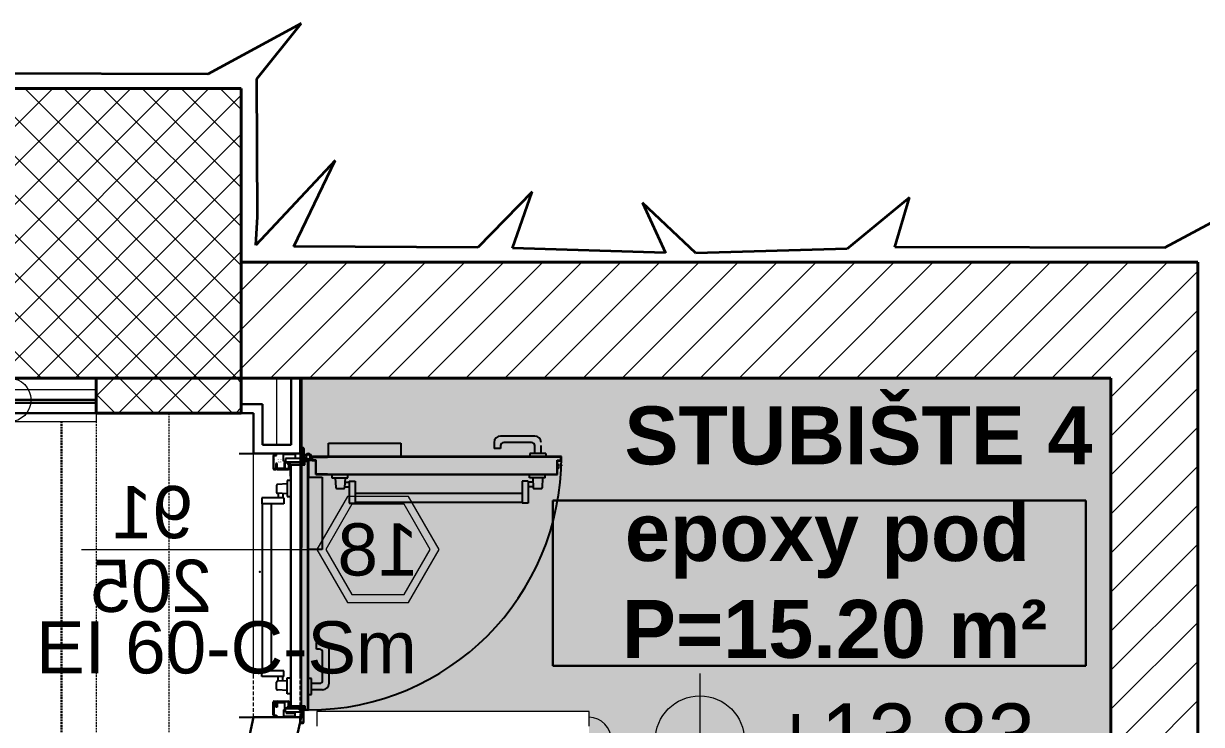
# Model space of a CAD drawing. Header units: millimetres. Extents: x 47631 to 558803, y 29659 to 315570.
# Drawn here: x 475856 to 479919, y 304305 to 306723 of the extents above; entities that cross this region are included whole.
import ezdxf
from ezdxf.enums import TextEntityAlignment as Align

# ---------------------------------------------------------------- set-up
doc = ezdxf.new("R2010")
doc.units = ezdxf.units.MM
for name, pattern in [('GP kota 13.83_20.63_22.63_PBS_arhitektura$0$CENTER', [50.8, 31.75, -6.35, 6.35, -6.35]), ('GP kota 13.83_20.63_22.63_PBS_arhitektura$0$HIDDEN', [9.525, 6.35, -3.175]), ('GP kota 13.83_20.63_22.63_PBS_arhitektura$0$HIDDENX2', [19.05, 12.7, -6.35])]:
    doc.linetypes.add(name, pattern=pattern)
doc.styles.add('GP kota 13.83_20.63_22.63_PBS_arhitektura$0$Arial', font='arial.ttf')
doc.styles.add('GP kota 13.83_20.63_22.63_PBS_arhitektura$0$DIM1', font='arial.ttf', dxfattribs={"height": 50})
doc.styles.add('GP kota 13.83_20.63_22.63_PBS_arhitektura$0$KOTE', font='arial.ttf')
doc.styles.add('MtXpl_Arial_Unicode_', font='')
doc.styles.get('MtXpl_Arial_Unicode_').set_extended_font_data('@Arial Unicode MS', bold=True)
doc.linetypes.add('GP kota 13.83_20.63_22.63_PBS_arhitektura$0$BATTING', pattern='A,0.00254,-2.54,[134,ltypeshp.shx,S=2.54,R=0,X=-2.54,Y=0],-5.08,[134,ltypeshp.shx,S=2.54,R=180,X=2.54,Y=0],-2.54', length=10.16254)

msp = doc.modelspace()

# ---------------------------------------------------------------- hatches: boundary and pattern name
at = {"linetype": 'Continuous', "lineweight": 5, "true_color": 0x666666, "transparency": 33554562}
h = msp.add_hatch(color=251, dxfattribs=at)
h.dxf.hatch_style = 1
h.paths.add_polyline_path([(476809.6, 305499.5), (476806.7, 304349.6), (477806.8, 304349.8), (477806.8, 303514.3), (478606.8, 303514.3), (478606.8, 302399.5), (488606.8, 302399.5), (488606.8, 301699.5), (489756.8, 301699.5), (489756.8, 303449.7), (488356.8, 303449.7), (488106.8, 303199.7), (479606.8, 303199.7), (479606.8, 305499.5)])
at = {"linetype": 'Continuous', "lineweight": 30, "transparency": 33554559}
h = msp.add_hatch(color=22, dxfattribs=at)
h.dxf.hatch_style = 1
h.paths.add_polyline_path([(477681.7, 304507.1), (479519.9, 304507.1), (479519.9, 305077.2), (477681.7, 305077.2)])
at = {"linetype": 'Continuous', "lineweight": 20}
h = msp.add_hatch(color=2, dxfattribs=at)
h.paths.add_polyline_path([(478034.7, 304249.5), (478188.7, 304249.5), (478188.7, 304403.5, 0.414214)])
h.paths.add_polyline_path([(478188.7, 304095.6, 0.414214), (478342.6, 304249.5), (478188.7, 304249.5)])

# ---------------------------------------------------------------- linework, layer by layer
at = {"color": 253, "linetype": 'Continuous', "lineweight": 35}
for p, q in [((476813.8, 306723.3), (476491.6, 306549.1)), ((476660.2, 306532.9), (476813.8, 306723.3)), ((476491.6, 306549.1), (475561, 306552)), ((476662.6, 306056), (476660.2, 306532.9)), ((476931.3, 306251.3), (476657.7, 305959)), ((476788.5, 305954), (476931.3, 306251.3)), ((477610.6, 306142.2), (477423.1, 305951)), ((477542.7, 305947.9), (477610.6, 306142.2)), ((478174.7, 305930.5), (477991.1, 306104.9)), ((477991.1, 306104.9), (478070.5, 305932.3)), ((478911.7, 306123.4), (478696.9, 305945.8)), ((478861, 305952), (478911.7, 306123.4)), ((480113.8, 306123.3), (479791.6, 305949.1)), ((476657.7, 305959), (476662.6, 306056)), ((477423.1, 305951), (476788.5, 305954)), ((478070.5, 305932.3), (477542.7, 305947.9)), ((478696.9, 305945.8), (478174.7, 305930.5)), ((479791.6, 305949.1), (478861, 305952))]:
    msp.add_line(p, q, dxfattribs=at)
at = {"color": 3, "linetype": 'Continuous', "lineweight": 40}
for p, q in [((476606.8, 306499.5), (473042, 306499.5)), ((476606.8, 305899.5), (476606.8, 306499.5)), ((476606.8, 305379.5), (476606.8, 306499.5)), ((479906.8, 305899.5), (476606.8, 305899.5)), ((479906.8, 303499.5), (479906.8, 305899.5)), ((476606.8, 305499.5), (473042, 305499.5)), ((476106.8, 305499.5), (476106.8, 305379.5)), ((476606.8, 305499.5), (476506.8, 305499.5)), ((479606.8, 305499.5), (476606.8, 305499.5)), ((479606.8, 303199.5), (479606.8, 305499.5)), ((476106.8, 305379.5), (476356.8, 305379.5)), ((476106.8, 305379.5), (476606.8, 305379.5))]:
    msp.add_line(p, q, dxfattribs=at)
at = {"color": 8, "linetype": 'Continuous', "lineweight": 5}
for p, q in [((474917.6, 306499.5), (475917.6, 305499.5)), ((475956.8, 306499.5), (474956.8, 305499.5)), ((475052.3, 306499.5), (476052.3, 305499.5)), ((476091.5, 306499.5), (475091.5, 305499.5)), ((475187, 306499.5), (476187, 305499.5)), ((476226.2, 306499.5), (475226.2, 305499.5)), ((475321.8, 306499.5), (476321.8, 305499.5)), ((476360.9, 306499.5), (475360.9, 305499.5)), ((475456.5, 306499.5), (476456.5, 305499.5)), ((476495.6, 306499.5), (475495.6, 305499.5)), ((475591.2, 306499.5), (476591.2, 305499.5)), ((475725.9, 306499.5), (476606.8, 305618.6)), ((475860.6, 306499.5), (476606.8, 305753.3)), ((475995.3, 306499.5), (476606.8, 305888)), ((476130, 306499.5), (476606.8, 306022.8)), ((476264.7, 306499.5), (476606.8, 306157.5)), ((476399.4, 306499.5), (476606.8, 306292.2)), ((476534.1, 306499.5), (476606.8, 306426.9)), ((476606.8, 306476), (475630.3, 305499.5)), ((476606.8, 306341.3), (475765, 305499.5)), ((476606.8, 306206.6), (475899.7, 305499.5)), ((476606.8, 306071.9), (476034.4, 305499.5)), ((476606.8, 305937.2), (476169.1, 305499.5)), ((476606.8, 305899.5), (476606.8, 305499.5)), ((476606.8, 305802.3), (476704, 305899.5)), ((476606.8, 305667.6), (476838.7, 305899.5)), ((476606.8, 305532.9), (476973.4, 305899.5)), ((476708.1, 305499.5), (477108.1, 305899.5)), ((476842.8, 305499.5), (477242.8, 305899.5)), ((476977.5, 305499.5), (477377.5, 305899.5)), ((477112.2, 305499.5), (477512.2, 305899.5)), ((477246.9, 305499.5), (477646.9, 305899.5)), ((477381.6, 305499.5), (477781.6, 305899.5)), ((477516.4, 305499.5), (477916.4, 305899.5)), ((477651.1, 305499.5), (478051.1, 305899.5)), ((477785.8, 305499.5), (478185.8, 305899.5)), ((477920.5, 305499.5), (478320.5, 305899.5)), ((478055.2, 305499.5), (478455.2, 305899.5)), ((478189.9, 305499.5), (478589.9, 305899.5)), ((478324.6, 305499.5), (478724.6, 305899.5)), ((478459.3, 305499.5), (478859.3, 305899.5)), ((478594, 305499.5), (478994, 305899.5)), ((478728.7, 305499.5), (479128.7, 305899.5)), ((478863.4, 305499.5), (479263.4, 305899.5)), ((478998.1, 305499.5), (479398.1, 305899.5)), ((479132.8, 305499.5), (479532.8, 305899.5)), ((479267.5, 305499.5), (479667.5, 305899.5)), ((479402.2, 305499.5), (479802.2, 305899.5)), ((479536.9, 305499.5), (479906.8, 305869.4)), ((476606.8, 305802.5), (476303.8, 305499.5)), ((479606.8, 305434.7), (479906.8, 305734.7)), ((476606.8, 305667.8), (476438.5, 305499.5)), ((479606.8, 305300), (479906.8, 305600)), ((476606.8, 305533.1), (476573.2, 305499.5)), ((476169.1, 305499.5), (476106.8, 305437.2)), ((476303.8, 305499.5), (476183.8, 305379.5)), ((476187, 305499.5), (476307, 305379.5)), ((476438.5, 305499.5), (476318.5, 305379.5)), ((476321.8, 305499.5), (476441.8, 305379.5)), ((476573.2, 305499.5), (476453.2, 305379.5)), ((476456.5, 305499.5), (476576.5, 305379.5)), ((476591.2, 305499.5), (476606.8, 305483.9)), ((476106.8, 305445.1), (476172.3, 305379.5)), ((479606.8, 305165.3), (479906.8, 305465.3)), ((476606.8, 305398.4), (476587.9, 305379.5)), ((479606.8, 305030.6), (479906.8, 305330.6)), ((479606.8, 304895.9), (479906.8, 305195.9)), ((479606.8, 304761.2), (479906.8, 305061.2)), ((479606.8, 304626.5), (479906.8, 304926.5)), ((479606.8, 304491.8), (479906.8, 304791.8)), ((479606.8, 304357.1), (479906.8, 304657.1)), ((479606.8, 304222.4), (479906.8, 304522.4)), ((479606.8, 304087.7), (479906.8, 304387.7))]:
    msp.add_line(p, q, dxfattribs=at)
at = {"color": 30, "linetype": 'Continuous', "lineweight": 30}
for p, q in [((476809.6, 305499.5), (476606.8, 305499.5)), ((476606.8, 305499.5), (476606.8, 305379.5)), ((476779.6, 305499.5), (476606.8, 305499.5)), ((476606.8, 305499.5), (476606.8, 305409.5)), ((476779.6, 305269.9), (476779.6, 305499.5)), ((476809.6, 305239.9), (476809.6, 305499.5)), ((476106.8, 305424.5), (473042, 305424.5)), ((476106.8, 305414.5), (473042, 305414.5)), ((476606.8, 305409.5), (476679.6, 305409.5)), ((476679.6, 305409.5), (476679.6, 305269.9)), ((476106.8, 305379.5), (473042, 305379.5)), ((476606.8, 305379.5), (476649.6, 305379.5)), ((476649.6, 305379.5), (476649.6, 305239.9)), ((476649.6, 305239.9), (476809.6, 305239.9)), ((476679.6, 305269.9), (476779.6, 305269.9)), ((476649.6, 304329.9), (476070.1, 301709.3)), ((476649.5, 304329.6), (476070.1, 301709.3)), ((476231.8, 301699.5), (476809.6, 304312.4)), ((476809.6, 304329.9), (476649.6, 304329.9)), ((476649.6, 304329.9), (476809.6, 304329.9)), ((476809.6, 304312.4), (476809.6, 304329.9)), ((476809.6, 304312.4), (476809.6, 304329.9))]:
    msp.add_line(p, q, dxfattribs=at)
at = {"color": 8, "linetype": 'GP kota 13.83_20.63_22.63_PBS_arhitektura$0$BATTING', "lineweight": 5, "ltscale": 0.2}
msp.add_line((476729.6, 305269.9), (476729.6, 305499.5), dxfattribs=at)
at = {"color": 1, "linetype": 'Continuous', "lineweight": -3}
for p, q in [((476814.8, 305499.5), (476813.4, 304329.3)), ((479606.8, 305499.5), (476814.8, 305499.5)), ((479606.8, 303199.7), (479606.8, 305499.5)), ((476813.4, 304329.3), (476231.8, 301699.3))]:
    msp.add_line(p, q, dxfattribs=at)
at = {"color": 8, "linetype": 'GP kota 13.83_20.63_22.63_PBS_arhitektura$0$BATTING', "lineweight": 5, "ltscale": 0.15}
msp.add_line((476106.8, 305459.5), (473042, 305459.5), dxfattribs=at)
at = {"color": 2, "linetype": 'GP kota 13.83_20.63_22.63_PBS_arhitektura$0$CENTER', "lineweight": 18}
msp.add_line((476066.8, 305424.5), (475606.8, 305424.5), dxfattribs=at)
at = {"color": 1, "linetype": 'GP kota 13.83_20.63_22.63_PBS_arhitektura$0$HIDDEN', "lineweight": 20}
for p, q in [((476106.8, 305379.5), (476106.8, 301699.5)), ((476356.8, 305379.5), (476356.8, 301699.5))]:
    msp.add_line(p, q, dxfattribs=at)
at = {"color": 4, "linetype": 'Continuous', "lineweight": 20}
for p, q in [((476106.8, 305379.4), (476106.8, 305349.5)), ((476106.8, 305349.5), (473042, 305349.5))]:
    msp.add_line(p, q, dxfattribs=at)
at = {"color": 30, "linetype": 'GP kota 13.83_20.63_22.63_PBS_arhitektura$0$HIDDENX2', "lineweight": 5}
for p, q in [((476649.6, 304469.6), (476649.6, 305379.5)), ((476649.6, 304329.9), (476649.6, 305379.5)), ((476809.6, 304469.6), (476809.6, 305379.5)), ((476809.6, 304329.9), (476809.6, 305379.5))]:
    msp.add_line(p, q, dxfattribs=at)
at = {"color": 30, "linetype": 'GP kota 13.83_20.63_22.63_PBS_arhitektura$0$HIDDEN', "lineweight": 30}
msp.add_line((475986.8, 301744.3), (475986.8, 305349.5), dxfattribs=at)
at = {"color": 22, "linetype": 'Continuous', "lineweight": -3}
for p, q in [((476907.8, 305229), (476907.8, 305276)), ((476907.8, 305229), (476907.8, 305276)), ((476907.8, 305276), (477157.8, 305276)), ((477157.8, 305276), (477157.8, 305229)), ((477479.2, 305278), (477479.2, 305267)), ((477619.2, 305300), (477501.2, 305300)), ((477608.2, 305278), (477512.2, 305278)), ((476599.6, 305239.9), (476809.6, 305239.9)), ((476752.5, 305213.9), (476752.5, 305235.9)), ((476755.9, 305238), (476755.9, 305233.8)), ((476758.2, 305238), (476758.2, 305233.8)), ((476760.5, 305238), (476760.5, 305233.8)), ((476762.7, 305238), (476762.7, 305233.8)), ((476765, 305238), (476765, 305233.8)), ((476767.2, 305238), (476767.2, 305233.8)), ((476769.5, 305238), (476769.5, 305233.8)), ((476771.7, 305238), (476771.7, 305233.8)), ((476774, 305238), (476774, 305233.8)), ((476776.2, 305238), (476776.2, 305233.8)), ((476778.5, 305238), (476778.5, 305233.8)), ((476780.7, 305238), (476780.7, 305233.8)), ((476783, 305238), (476783, 305233.8)), ((476785.3, 305238), (476785.3, 305233.8)), ((476787.5, 305238), (476787.5, 305233.8)), ((476789.8, 305238), (476789.8, 305233.8)), ((476792.7, 305235.9), (476792.7, 305222.9)), ((476810.6, 305259.9), (476819.6, 305259.9)), ((476810.6, 305257.9), (476810.6, 305259.9)), ((476810.6, 305259.9), (476819.6, 305259.9)), ((476810.6, 305257.9), (476810.6, 305259.9)), ((476819.6, 305257.9), (476810.6, 305257.9)), ((476819.6, 305257.9), (476810.6, 305257.9)), ((476820.6, 305209.1), (476820.6, 305256.9)), ((476820.6, 305209.1), (476820.6, 305256.9)), ((476822.6, 305256.9), (476822.6, 305209.1)), ((476822.6, 305256.9), (476822.6, 305209.1)), ((477479.2, 305267), (477479.2, 305257)), ((477501.2, 305257), (477479.2, 305257)), ((477501.2, 305267), (477501.2, 305257)), ((477657.7, 305240), (477602.7, 305240)), ((477602.7, 305240), (477602.7, 305230)), ((477619.2, 305240), (477619.2, 305267)), ((477641.2, 305240.1), (477641.2, 305267.1)), ((477657.7, 305240.1), (477657.7, 305230.1)), ((476717, 305231.9), (476717, 305187.9)), ((476719, 305187.9), (476719, 305231.9)), ((476729, 305234.9), (476720, 305234.9)), ((476720, 305232.9), (476729, 305232.9)), ((476728.6, 305204.9), (476726.6, 305204.9)), ((476726.6, 305204.9), (476726.6, 305187.9)), ((476730.6, 305204.9), (476728.6, 305204.9)), ((476728.6, 305204.9), (476728.6, 305187.9)), ((476730.6, 305204.9), (476728.6, 305204.9)), ((476728.6, 305204.9), (476728.6, 305187.9)), ((476728.6, 305187.9), (476728.6, 305204.9)), ((476729, 305232.9), (476729, 305234.9)), ((476730.6, 305187.9), (476730.6, 305204.9)), ((476730.6, 305187.9), (476730.6, 305204.9)), ((476752.5, 305213.9), (476759.1, 305213.9)), ((476755.6, 305189.9), (476755.6, 305207.4)), ((476755.6, 305189.9), (476755.6, 305207.4)), ((476757.6, 305207.4), (476757.6, 305189.9)), ((476757.6, 305207.4), (476757.6, 305189.9)), ((476758.6, 305210.4), (476812.4, 305210.4)), ((476758.6, 305210.4), (476812.4, 305210.4)), ((476812.4, 305208.4), (476758.6, 305208.4)), ((476812.4, 305208.4), (476758.6, 305208.4)), ((476812.4, 305222.9), (476759.1, 305222.9)), ((476759.1, 305222.9), (476759.1, 305210.4)), ((476812.4, 305210.4), (476759.1, 305210.4)), ((476762.7, 305220.8), (476762.7, 305224.9)), ((476765, 305220.8), (476765, 305224.9)), ((476765.6, 305206.7), (476765.6, 305205.9)), ((476765.6, 305206.7), (476765.6, 305205.9)), ((476765.8, 305205.4), (476766.2, 305204.8)), ((476765.8, 305205.4), (476766.2, 305204.8)), ((476766.6, 305208.2), (476765.9, 305207.3)), ((476766.6, 305208.2), (476765.9, 305207.3)), ((476768.4, 305208.4), (476767, 305208.4)), ((476768.4, 305208.4), (476767, 305208.4)), ((476767, 305204.4), (476771.6, 305204.4)), ((476767, 305204.4), (476771.6, 305204.4)), ((476767.2, 305220.8), (476767.2, 305224.9)), ((476767.8, 305207.3), (476768.4, 305208.4)), ((476767.8, 305207.3), (476768.4, 305208.4)), ((476768.5, 305206.9), (476768.1, 305206.9)), ((476768.5, 305206.9), (476768.1, 305206.9)), ((476770.1, 305208.4), (476768.9, 305207)), ((476770.1, 305208.4), (476768.9, 305207)), ((476769.5, 305220.8), (476769.5, 305224.9)), ((476771.6, 305204.4), (476769.6, 305204.4)), ((476769.6, 305204.4), (476769.6, 305187.9)), ((476771.6, 305204.4), (476769.6, 305204.4)), ((476769.6, 305204.4), (476769.6, 305187.9)), ((476771.9, 305208.4), (476770.1, 305208.4)), ((476771.9, 305208.4), (476770.1, 305208.4)), ((476771, 305207.4), (476771.9, 305208.4)), ((476771, 305207.4), (476771.9, 305208.4)), ((476771.6, 305206.9), (476771.3, 305206.9)), ((476771.6, 305206.9), (476771.3, 305206.9)), ((476777.8, 305208.4), (476771.6, 305206.9)), ((476777.8, 305208.4), (476771.6, 305206.9)), ((476771.6, 305204.4), (476771.6, 305197.6)), ((476771.6, 305187.9), (476771.6, 305204.4)), ((476771.6, 305204.4), (476771.6, 305197.6)), ((476771.6, 305187.9), (476771.6, 305204.4)), ((476771.7, 305220.8), (476771.7, 305224.9)), ((476773.8, 305206), (476777.5, 305207.7)), ((476773.8, 305206), (476777.5, 305207.7)), ((476773.8, 305197.8), (476773.8, 305206)), ((476773.8, 305197.8), (476773.8, 305206)), ((476773.8, 305195.4), (476774.6, 305195.4)), ((476773.8, 305195.4), (476774.6, 305195.4)), ((476774, 305220.8), (476774, 305224.9)), ((476776.6, 305204.4), (476775.8, 305203.6)), ((476776.6, 305204.4), (476775.8, 305203.6)), ((476775.8, 305203.6), (476775.8, 305198.8)), ((476775.8, 305203.6), (476775.8, 305198.8)), ((476776.2, 305220.8), (476776.2, 305224.9)), ((476776.8, 305204.4), (476776.6, 305204.4)), ((476776.8, 305204.4), (476776.6, 305204.4)), ((476776.6, 305161.9), (476776.6, 305201.9)), ((476776.6, 305201.9), (476824.6, 305201.9)), ((476776.6, 305161.9), (476776.6, 305201.9)), ((476776.6, 305201.9), (476824.6, 305201.9)), ((476776.6, 305201.9), (476776.6, 304367.9)), ((476776.8, 305197.6), (476776.8, 305204.4)), ((476776.8, 305197.6), (476776.8, 305204.4)), ((476777.1, 305161.9), (476777.1, 305201.4)), ((476777.1, 305201.4), (476825.1, 305201.4)), ((476777.1, 305161.9), (476777.1, 305201.4)), ((476777.1, 305201.4), (476825.1, 305201.4)), ((476777.1, 305201.4), (476777.1, 304368.4)), ((476777.6, 305161.9), (476777.6, 305200.9)), ((476777.6, 305200.9), (476825.6, 305200.9)), ((476777.6, 305161.9), (476777.6, 305200.9)), ((476777.6, 305200.9), (476825.6, 305200.9)), ((476777.6, 305200.9), (476777.6, 304368.9)), ((476777.8, 305208.2), (476777.8, 305208.4)), ((476777.8, 305208.2), (476777.8, 305208.4)), ((476778.1, 305161.9), (476778.1, 305200.4)), ((476778.1, 305200.4), (476826.1, 305200.4)), ((476778.1, 305161.9), (476778.1, 305200.4)), ((476778.1, 305200.4), (476826.1, 305200.4)), ((476778.1, 305200.4), (476778.1, 304369.4)), ((476778.5, 305220.8), (476778.5, 305224.9)), ((476780.7, 305220.8), (476780.7, 305224.9)), ((476783, 305220.8), (476783, 305224.9)), ((476785.3, 305220.8), (476785.3, 305224.9)), ((476787.5, 305220.8), (476787.5, 305224.9)), ((476789.8, 305220.8), (476789.8, 305224.9)), ((476812.4, 305222.9), (476812.4, 305210.4)), ((476818.6, 305206.3), (476812.8, 305208.3)), ((476818.6, 305206.3), (476812.8, 305208.3)), ((476813.4, 305210.2), (476819.3, 305208.2)), ((476813.4, 305210.2), (476819.3, 305208.2)), ((476824.6, 305201.9), (476824.6, 305215)), ((476824.6, 305215), (476838.6, 305215)), ((476824.6, 305201.9), (476824.6, 305215)), ((476824.6, 305215), (476838.6, 305215)), ((476825.1, 305201.4), (476825.1, 305214.5)), ((476825.1, 305214.5), (476838.1, 305214.5)), ((476825.1, 305201.4), (476825.1, 305214.5)), ((476825.1, 305214.5), (476838.1, 305214.5)), ((476825.6, 305200.9), (476825.6, 305214)), ((476825.6, 305214), (476837.6, 305214)), ((476825.6, 305200.9), (476825.6, 305214)), ((476825.6, 305214), (476837.6, 305214)), ((476826.1, 305200.4), (476826.1, 305213.5)), ((476826.1, 305213.5), (476837.1, 305213.5)), ((476826.1, 305200.4), (476826.1, 305213.5)), ((476826.1, 305213.5), (476837.1, 305213.5)), ((476837.1, 305213.5), (476837.1, 305161.9)), ((476837.1, 305213.5), (476837.1, 305161.9)), ((476837.1, 304356.3), (476837.1, 305213.5)), ((476837.5, 304355.8), (476837.6, 305214)), ((476837.6, 305214), (476837.6, 305161.9)), ((476837.6, 305214), (476837.6, 305161.9)), ((476837.8, 305221), (476850.9, 305221)), ((476837.8, 305217), (476850.9, 305217)), ((476838.1, 305214.5), (476838.1, 305161.9)), ((476838.1, 305214.5), (476838.1, 305161.9)), ((476838.1, 304355.3), (476838.1, 305214.5)), ((476838.6, 305215), (476838.6, 305161.9)), ((476838.6, 305215), (476838.6, 305161.9)), ((476838.6, 304354.8), (476838.6, 305215)), ((476844.9, 305228.2), (476844.9, 305221.1)), ((476844.9, 305213), (476844.9, 305217)), ((476848.9, 305228.2), (476848.9, 305221.1)), ((476848.9, 305217), (476848.9, 305213)), ((476850.9, 305215), (476850.9, 305229)), ((476850.9, 305229), (476904.1, 305229)), ((476850.9, 305215), (476850.9, 305229)), ((476850.9, 305229), (476904.1, 305229)), ((476850.9, 305215), (476850.9, 305229)), ((476850.9, 305229), (476904.1, 305229)), ((476850.9, 305215), (476850.9, 305229)), ((476850.9, 305229), (476904.1, 305229)), ((477711.2, 305229), (476850.9, 305229)), ((476864.1, 305215), (476850.9, 305215)), ((476864.1, 305215), (476850.9, 305215)), ((476864.1, 305215), (476850.9, 305215)), ((476864.1, 305215), (476850.9, 305215)), ((476851.4, 305215.5), (476851.4, 305228.5)), ((476851.4, 305228.5), (476904.1, 305228.5)), ((476851.4, 305215.5), (476851.4, 305228.5)), ((476851.4, 305228.5), (476904.1, 305228.5)), ((476851.4, 305215.5), (476851.4, 305228.5)), ((476851.4, 305228.5), (476904.1, 305228.5)), ((476851.4, 305215.5), (476851.4, 305228.5)), ((476851.4, 305228.5), (476904.1, 305228.5)), ((477710.7, 305228.5), (476851.4, 305228.5)), ((476864.6, 305215.5), (476851.4, 305215.5)), ((476864.6, 305215.5), (476851.4, 305215.5)), ((476864.6, 305215.5), (476851.4, 305215.5)), ((476864.6, 305215.5), (476851.4, 305215.5)), ((476851.9, 305216), (476851.9, 305228)), ((476851.9, 305228), (476904.1, 305228)), ((476851.9, 305216), (476851.9, 305228)), ((476851.9, 305228), (476904.1, 305228)), ((476851.9, 305216), (476851.9, 305228)), ((476851.9, 305228), (476904.1, 305228)), ((476851.9, 305216), (476851.9, 305228)), ((476851.9, 305228), (476904.1, 305228)), ((477710.2, 305227.9), (476851.9, 305228)), ((476865.1, 305216), (476851.9, 305216)), ((476865.1, 305216), (476851.9, 305216)), ((476865.1, 305216), (476851.9, 305216)), ((476865.1, 305216), (476851.9, 305216)), ((476852.4, 305216.5), (476852.4, 305227.5)), ((476852.4, 305227.5), (476904.1, 305227.5)), ((476852.4, 305216.5), (476852.4, 305227.5)), ((476852.4, 305227.5), (476904.1, 305227.5)), ((476852.4, 305216.5), (476852.4, 305227.5)), ((476852.4, 305227.5), (476904.1, 305227.5)), ((476852.4, 305216.5), (476852.4, 305227.5)), ((476852.4, 305227.5), (476904.1, 305227.5)), ((477709.7, 305227.5), (476852.4, 305227.5)), ((476865.6, 305216.5), (476852.4, 305216.5)), ((476865.6, 305216.5), (476852.4, 305216.5)), ((476865.6, 305216.5), (476852.4, 305216.5)), ((476865.6, 305216.5), (476852.4, 305216.5)), ((476864.1, 305167), (476864.1, 305215)), ((476864.1, 305167), (476864.1, 305215)), ((476864.1, 305167), (476864.1, 305215)), ((476864.1, 305167), (476864.1, 305215)), ((476864.6, 305167.5), (476864.6, 305215.5)), ((476864.6, 305167.5), (476864.6, 305215.5)), ((476864.6, 305167.5), (476864.6, 305215.5)), ((476864.6, 305167.5), (476864.6, 305215.5)), ((476865.1, 305168), (476865.1, 305216)), ((476865.1, 305168), (476865.1, 305216)), ((476865.1, 305168), (476865.1, 305216)), ((476865.1, 305168), (476865.1, 305216)), ((476865.6, 305168.5), (476865.6, 305216.5)), ((476865.6, 305168.5), (476865.6, 305216.5)), ((476865.6, 305168.5), (476865.6, 305216.5)), ((476865.6, 305168.5), (476865.6, 305216.5)), ((477696.6, 305168.5), (477696.6, 305216.5)), ((477696.6, 305216.5), (477709.7, 305216.5)), ((477697.1, 305168), (477697.1, 305216)), ((477697.1, 305216), (477710.2, 305216)), ((477697.6, 305167.5), (477697.6, 305215.5)), ((477697.6, 305215.5), (477710.7, 305215.5)), ((477698.1, 305167), (477698.1, 305215)), ((477698.1, 305215), (477711.2, 305215)), ((477704.6, 305200.8), (477698.1, 305200.8)), ((477704.6, 305197.8), (477698.1, 305197.8)), ((477711.1, 305200.8), (477706.6, 305200.8)), ((477711.1, 305197.8), (477706.6, 305197.8)), ((477706.6, 305193.9), (477711.1, 305197.8)), ((477709.7, 305216.5), (477709.7, 305227.5)), ((477710.2, 305216), (477710.2, 305227.9)), ((477710.7, 305215.5), (477710.7, 305228.5)), ((477711.1, 305200.8), (477711.1, 305197.8)), ((477711.2, 305215), (477711.2, 305229)), ((476725.6, 305186.9), (476720, 305186.9)), ((476720, 305184.9), (476725.6, 305184.9)), ((476733.6, 305186.9), (476731.6, 305186.9)), ((476733.6, 305186.9), (476731.6, 305186.9)), ((476731.6, 305184.9), (476768.6, 305184.9)), ((476731.6, 305184.9), (476768.6, 305184.9)), ((476733.6, 305186.9), (476733.6, 305188.9)), ((476733.6, 305188.9), (476754.6, 305188.9)), ((476733.6, 305186.9), (476733.6, 305188.9)), ((476733.6, 305188.9), (476754.6, 305188.9)), ((476754.6, 305186.9), (476733.6, 305186.9)), ((476754.6, 305186.9), (476733.6, 305186.9)), ((476754.6, 305186.9), (476733.6, 305186.9)), ((476754.6, 305186.9), (476733.6, 305186.9)), ((476768.6, 305186.9), (476754.6, 305186.9)), ((476768.6, 305186.9), (476754.6, 305186.9)), ((476838.6, 305158.2), (476885.6, 305158.2)), ((476904.1, 305167), (476864.1, 305167)), ((476904.1, 305167), (476864.1, 305167)), ((476904.1, 305167), (476864.1, 305167)), ((476904.1, 305167), (476864.1, 305167)), ((476864.1, 305167), (477698.1, 305167)), ((476904.1, 305167.5), (476864.6, 305167.5)), ((476904.1, 305167.5), (476864.6, 305167.5)), ((476904.1, 305167.5), (476864.6, 305167.5)), ((476904.1, 305167.5), (476864.6, 305167.5)), ((476864.6, 305167.5), (477697.6, 305167.5)), ((476904.1, 305168), (476865.1, 305168)), ((476904.1, 305168), (476865.1, 305168)), ((476904.1, 305168), (476865.1, 305168)), ((476904.1, 305168), (476865.1, 305168)), ((476865.1, 305168), (477697.1, 305168)), ((476904.1, 305168.5), (476865.6, 305168.5)), ((476904.1, 305168.5), (476865.6, 305168.5)), ((476904.1, 305168.5), (476865.6, 305168.5)), ((476904.1, 305168.5), (476865.6, 305168.5)), ((476865.6, 305168.5), (477696.6, 305168.5)), ((476885.6, 305158.2), (476885.6, 304908.2)), ((476919.8, 305166.2), (476919.8, 305156.1)), ((476919.8, 305156.1), (476974.8, 305156.2)), ((476931.3, 305156.1), (476933.2, 305122)), ((476965.3, 305156.1), (476963.5, 305122)), ((476974.8, 305156.2), (476974.8, 305166.2)), ((477600.6, 305156.2), (477600.6, 305166.2)), ((477655.6, 305156.1), (477600.6, 305156.2)), ((477612.1, 305155.5), (477614, 305121.4)), ((477646.1, 305155.5), (477644.3, 305121.4)), ((477655.6, 305156.1), (477655.6, 305167)), ((477700.1, 305188.3), (477698.1, 305188.3)), ((477700.1, 305188.3), (477704.6, 305192.2)), ((476728.7, 305129.8), (476728.7, 305105.5)), ((476765.7, 305134.7), (476731.6, 305132.8)), ((476765.7, 305146.2), (476765.7, 305091.2)), ((476775.7, 305146.2), (476765.7, 305146.2)), ((476936.2, 305119.1), (476960.5, 305119.1)), ((476963.6, 305125.1), (476979.3, 305125.1)), ((476964.5, 305141.1), (476979.3, 305141.1)), ((476979.3, 305144.1), (476979.3, 305068.1)), ((476979.3, 305144.1), (476999.3, 305144.1)), ((476999.3, 305144.1), (476999.3, 305068.1)), ((477576, 305144.1), (477576, 305068.1)), ((477596, 305144.1), (477576, 305144.1)), ((477596, 305144.1), (477596, 305068.1)), ((477610.9, 305141.1), (477596, 305141.1)), ((477611.7, 305125.1), (477596, 305125.1)), ((477617, 305118.5), (477641.3, 305118.5)), ((476753.7, 305086.7), (476677.7, 305086.7)), ((476677.7, 305086.7), (476677.7, 305066.7)), ((476765.7, 305100.7), (476731.6, 305102.5)), ((476734.7, 305102.3), (476734.7, 305086.7)), ((476750.7, 305101.5), (476750.7, 305086.7)), ((476753.7, 305086.7), (476753.7, 305066.7)), ((476765.7, 305091.2), (476775.7, 305091.2)), ((477576, 305102.1), (476999.3, 305102.1)), ((476753.7, 305066.7), (476677.7, 305066.7)), ((476680.7, 304489.9), (476680.7, 305066.7)), ((476711.7, 304489.9), (476711.7, 305066.7)), ((476979.3, 305068.1), (476999.3, 305068.1)), ((477576, 305071.1), (476999.3, 305071.1)), ((477596, 305068.1), (477576, 305068.1)), ((476885.6, 304908.2), (476838.6, 304908.2)), ((476876.6, 304586.8), (476866.6, 304586.8)), ((476866.6, 304564.8), (476866.6, 304586.8)), ((476887.6, 304586.8), (476876.6, 304586.8)), ((476876.6, 304564.8), (476866.6, 304564.8)), ((476887.6, 304457.8), (476887.6, 304553.8)), ((476909.6, 304446.8), (476909.6, 304564.8)), ((476753.7, 304489.9), (476677.7, 304489.9)), ((476677.7, 304469.9), (476677.7, 304489.9)), ((476753.7, 304469.9), (476677.7, 304469.9)), ((476734.7, 304454.3), (476734.7, 304469.9)), ((476750.7, 304455.1), (476750.7, 304469.9)), ((476753.7, 304469.9), (476753.7, 304489.9)), ((476765.7, 304410.4), (476765.7, 304465.4)), ((476765.7, 304465.4), (476775.7, 304465.4)), ((476728.7, 304426.8), (476728.7, 304451.1)), ((476765.7, 304455.9), (476731.6, 304454.1)), ((476765.7, 304421.9), (476731.6, 304423.8)), ((476849.6, 304463.3), (476839.6, 304463.3)), ((476849.6, 304408.3), (476849.6, 304463.3)), ((476849.6, 304446.8), (476876.6, 304446.8)), ((476887.6, 304424.8), (476849.6, 304424.8)), ((476720, 304384.9), (476725.6, 304384.9)), ((476725.6, 304382.9), (476720, 304382.9)), ((476731.6, 304384.9), (476768.6, 304384.9)), ((476731.6, 304384.9), (476768.6, 304384.9)), ((476733.6, 304382.9), (476731.6, 304382.9)), ((476733.6, 304382.9), (476731.6, 304382.9)), ((476754.6, 304382.9), (476733.6, 304382.9)), ((476733.6, 304382.9), (476733.6, 304380.9)), ((476754.6, 304382.9), (476733.6, 304382.9)), ((476754.6, 304382.9), (476733.6, 304382.9)), ((476733.6, 304382.9), (476733.6, 304380.9)), ((476754.6, 304382.9), (476733.6, 304382.9)), ((476768.6, 304382.9), (476754.6, 304382.9)), ((476768.6, 304382.9), (476754.6, 304382.9)), ((476775.7, 304410.4), (476765.7, 304410.4)), ((476839.6, 304408.3), (476849.6, 304408.3)), ((476717, 304337.9), (476717, 304381.9)), ((476719, 304381.9), (476719, 304337.9)), ((476726.6, 304364.9), (476726.6, 304381.9)), ((476728.6, 304364.9), (476726.6, 304364.9)), ((476728.6, 304364.9), (476728.6, 304381.9)), ((476728.6, 304364.9), (476728.6, 304381.9)), ((476728.6, 304381.9), (476728.6, 304364.9)), ((476730.6, 304364.9), (476728.6, 304364.9)), ((476730.6, 304364.9), (476728.6, 304364.9)), ((476730.6, 304381.9), (476730.6, 304364.9)), ((476730.6, 304381.9), (476730.6, 304364.9)), ((476733.6, 304380.9), (476754.6, 304380.9)), ((476733.6, 304380.9), (476754.6, 304380.9)), ((476752.5, 304355.9), (476752.5, 304333.9)), ((476752.5, 304355.9), (476759.1, 304355.9)), ((476755.6, 304379.9), (476755.6, 304362.4)), ((476755.6, 304379.9), (476755.6, 304362.4)), ((476757.6, 304362.4), (476757.6, 304379.9)), ((476757.6, 304362.4), (476757.6, 304379.9)), ((476812.4, 304361.4), (476758.6, 304361.4)), ((476812.4, 304361.4), (476758.6, 304361.4)), ((476758.6, 304359.4), (476812.4, 304359.4)), ((476758.6, 304359.4), (476812.4, 304359.4)), ((476759.1, 304346.9), (476759.1, 304359.4)), ((476812.4, 304359.4), (476759.1, 304359.4)), ((476812.4, 304346.9), (476759.1, 304346.9)), ((476762.7, 304349), (476762.7, 304339.9)), ((476765, 304349), (476765, 304339.9)), ((476765.6, 304363.1), (476765.6, 304363.9)), ((476765.6, 304363.1), (476765.6, 304363.9)), ((476765.8, 304364.4), (476766.2, 304365)), ((476765.8, 304364.4), (476766.2, 304365)), ((476766.6, 304361.6), (476765.9, 304362.5)), ((476766.6, 304361.6), (476765.9, 304362.5)), ((476767, 304365.4), (476771.6, 304365.4)), ((476767, 304365.4), (476771.6, 304365.4)), ((476768.4, 304361.4), (476767, 304361.4)), ((476768.4, 304361.4), (476767, 304361.4)), ((476767.2, 304349), (476767.2, 304339.9)), ((476767.8, 304362.5), (476768.4, 304361.4)), ((476767.8, 304362.5), (476768.4, 304361.4)), ((476768.5, 304362.9), (476768.1, 304362.9)), ((476768.5, 304362.9), (476768.1, 304362.9)), ((476770.1, 304361.4), (476768.9, 304362.7)), ((476770.1, 304361.4), (476768.9, 304362.7)), ((476769.5, 304349), (476769.5, 304339.9)), ((476769.6, 304365.4), (476769.6, 304381.9)), ((476769.6, 304365.4), (476769.6, 304381.9)), ((476771.6, 304365.4), (476769.6, 304365.4)), ((476771.6, 304365.4), (476769.6, 304365.4)), ((476771.9, 304361.4), (476770.1, 304361.4)), ((476771.9, 304361.4), (476770.1, 304361.4)), ((476771, 304362.4), (476771.9, 304361.4)), ((476771, 304362.4), (476771.9, 304361.4)), ((476771.6, 304362.9), (476771.3, 304362.9)), ((476771.6, 304362.9), (476771.3, 304362.9)), ((476771.6, 304381.9), (476771.6, 304365.4)), ((476771.6, 304381.9), (476771.6, 304365.4)), ((476771.6, 304365.4), (476771.6, 304372.2)), ((476771.6, 304365.4), (476771.6, 304372.2)), ((476777.8, 304361.4), (476771.6, 304362.9)), ((476777.8, 304361.4), (476771.6, 304362.9)), ((476771.7, 304349), (476771.7, 304339.9)), ((476773.8, 304374.4), (476774.6, 304374.4)), ((476773.8, 304374.4), (476774.6, 304374.4)), ((476773.8, 304372), (476773.8, 304363.8)), ((476773.8, 304372), (476773.8, 304363.8)), ((476773.8, 304363.8), (476777.5, 304362)), ((476773.8, 304363.8), (476777.5, 304362)), ((476774, 304349), (476774, 304339.9)), ((476775.8, 304366.2), (476775.8, 304371)), ((476775.8, 304366.2), (476775.8, 304371)), ((476776.6, 304365.4), (476775.8, 304366.2)), ((476776.6, 304365.4), (476775.8, 304366.2)), ((476776.2, 304349), (476776.2, 304339.9)), ((476776.6, 304367.9), (476824.6, 304367.9)), ((476776.8, 304365.4), (476776.6, 304365.4)), ((476776.8, 304365.4), (476776.6, 304365.4)), ((476776.8, 304372.2), (476776.8, 304365.4)), ((476776.8, 304372.2), (476776.8, 304365.4)), ((476777.1, 304368.4), (476825.1, 304368.4)), ((476777.6, 304368.9), (476825.6, 304368.9)), ((476777.8, 304361.6), (476777.8, 304361.4)), ((476777.8, 304361.6), (476777.8, 304361.4)), ((476778.1, 304369.4), (476826.1, 304369.4)), ((476778.5, 304349), (476778.5, 304339.9)), ((476780.7, 304349), (476780.7, 304339.9)), ((476783, 304349), (476783, 304339.9)), ((476785.3, 304349), (476785.3, 304339.9)), ((476787.5, 304349), (476787.5, 304339.9)), ((476789.8, 304349), (476789.8, 304339.9)), ((476792.7, 304333.9), (476792.7, 304346.9)), ((476797.9, 304365.9), (476797.9, 304367.9)), ((476797.9, 304365.9), (476801.8, 304361.4)), ((476803.5, 304359.4), (476807.4, 304354.9)), ((476807.4, 304361.4), (476807.4, 304367.9)), ((476807.4, 304354.9), (476807.4, 304359.4)), ((476810.4, 304354.9), (476807.4, 304354.9)), ((476810.4, 304361.4), (476810.4, 304367.9)), ((476810.4, 304354.9), (476810.4, 304359.4)), ((476812.4, 304346.9), (476812.4, 304359.4)), ((476818.6, 304363.5), (476812.8, 304361.5)), ((476818.6, 304363.5), (476812.8, 304361.5)), ((476813.4, 304359.6), (476819.3, 304361.6)), ((476813.4, 304359.6), (476819.3, 304361.6)), ((476820.6, 304360.7), (476820.6, 304312.9)), ((476820.6, 304360.7), (476820.6, 304312.9)), ((476822.6, 304312.9), (476822.6, 304360.7)), ((476822.6, 304312.9), (476822.6, 304360.7)), ((476824.6, 304367.9), (476824.6, 304354.8)), ((476824.6, 304354.8), (476838.6, 304354.8)), ((476825.1, 304368.4), (476825.1, 304355.3)), ((476825.1, 304355.3), (476838.1, 304355.3)), ((476825.6, 304368.9), (476825.6, 304355.8)), ((476825.6, 304355.8), (476837.5, 304355.8)), ((476826.1, 304369.4), (476826.1, 304356.3)), ((476826.1, 304356.3), (476837.1, 304356.3)), ((476599.6, 304329.9), (476809.6, 304329.9)), ((476720, 304336.9), (476729, 304336.9)), ((476729, 304334.9), (476720, 304334.9)), ((476729, 304336.9), (476729, 304334.9)), ((476755.9, 304331.8), (476755.9, 304336)), ((476758.2, 304331.8), (476758.2, 304336)), ((476760.5, 304331.8), (476760.5, 304336)), ((476762.7, 304331.8), (476762.7, 304336)), ((476765, 304331.8), (476765, 304336)), ((476767.2, 304331.8), (476767.2, 304336)), ((476769.5, 304331.8), (476769.5, 304336)), ((476771.7, 304331.8), (476771.7, 304336)), ((476774, 304331.8), (476774, 304336)), ((476776.2, 304331.8), (476776.2, 304336)), ((476778.5, 304331.8), (476778.5, 304336)), ((476780.7, 304331.8), (476780.7, 304336)), ((476783, 304331.8), (476783, 304336)), ((476785.3, 304331.8), (476785.3, 304336)), ((476787.5, 304331.8), (476787.5, 304336)), ((476789.8, 304331.8), (476789.8, 304336)), ((476819.6, 304311.9), (476810.6, 304311.9)), ((476810.6, 304311.9), (476810.6, 304309.9)), ((476819.6, 304311.9), (476810.6, 304311.9)), ((476810.6, 304311.9), (476810.6, 304309.9)), ((476810.6, 304309.9), (476819.6, 304309.9)), ((476810.6, 304309.9), (476819.6, 304309.9))]:
    msp.add_line(p, q, dxfattribs=at)
at = {"color": 22, "linetype": 'Continuous', "lineweight": 5}
for p, q in [((476973, 305091.7), (476867.4, 304908.8)), ((477184.2, 305091.7), (476973, 305091.7)), ((477289.8, 304908.8), (477184.2, 305091.7)), ((476988.6, 305064.7), (476898.6, 304908.8)), ((477168.6, 305064.7), (476988.6, 305064.7)), ((477258.6, 304908.8), (477168.6, 305064.7)), ((476055.6, 304908.8), (476867.4, 304908.8)), ((476867.4, 304908.8), (476973, 304725.9)), ((476898.6, 304908.8), (476988.6, 304752.9)), ((477168.6, 304752.9), (477258.6, 304908.8)), ((477184.2, 304725.9), (477289.8, 304908.8)), ((476988.6, 304752.9), (477168.6, 304752.9)), ((476973, 304725.9), (477184.2, 304725.9))]:
    msp.add_line(p, q, dxfattribs=at)
at = {"color": 22, "linetype": 'Continuous', "lineweight": 30}
for p, q in [((479519.9, 305077.2), (477681.7, 305077.2)), ((477681.7, 305077.2), (477681.7, 304507.1)), ((479519.9, 304507.1), (479519.9, 305077.2)), ((477681.7, 304507.1), (479519.9, 304507.1))]:
    msp.add_line(p, q, dxfattribs=at)
at = {"color": 2, "linetype": 'Continuous', "lineweight": 20}
msp.add_line((478188.7, 304480.5), (478188.7, 304018.6), dxfattribs=at)
at = {"color": 20, "linetype": 'Continuous', "lineweight": 18}
for p, q in [((477806.8, 304349.7), (476867.8, 304349.7)), ((476867.8, 304349.7), (476867.8, 304299.4)), ((477806.8, 304299.5), (477806.8, 304349.5))]:
    msp.add_line(p, q, dxfattribs=at)
at = {"color": 51, "linetype": 'Continuous', "lineweight": 20}
msp.add_circle((475806.8, 305424.5), 75, dxfattribs=at)
at = {"color": 2, "linetype": 'Continuous', "lineweight": 20}
msp.add_circle((478188.7, 304249.5), 154, dxfattribs=at)
at = {"color": 22, "linetype": 'Continuous', "lineweight": -3}
for centre, radius, start, end in [((477501.2, 305278), 22, 90.0059, 180.0059), ((477512.2, 305267), 11, 90.0059, 180.0059), ((477608.2, 305267), 11, 0.0059, 90.0059), ((477619.2, 305278), 22, 0.0059, 90.0059), ((476819.6, 305256.9), 3, 0, 90), ((476819.6, 305256.9), 3, 0, 90), ((476819.6, 305256.9), 1, 360, 90), ((476819.6, 305256.9), 1, 360, 90), ((476837.8, 305228.2), 11.2, 360, 270), ((476837.8, 305228.2), 11.2, 360, 270), ((476837.8, 305228.2), 11.2, 90, 0), ((476837.8, 305228.2), 7.16, 360, 270), ((476837.8, 305228.2), 7.16, 360, 270), ((476837.8, 305228.2), 7.16, 90, 0), ((476720, 305231.9), 3, 90, 180), ((476720, 305231.9), 1, 90, 180), ((476758.6, 305207.4), 3, 90, 180), ((476758.6, 305207.4), 3, 90, 180), ((476758.6, 305207.4), 1, 90, 180), ((476758.6, 305207.4), 1, 90, 180), ((476766.6, 305206.7), 1, 142.1546, 180), ((476766.6, 305206.7), 1, 142.1546, 180), ((476766.6, 305205.9), 1, 180, 215.0271), ((476766.6, 305205.9), 1, 180, 215.0271), ((476767, 305205.4), 1, 215.0271, 270), ((476767, 305205.4), 1, 215.0271, 270), ((476767, 305207.9), 0.5, 90, 142.1546), ((476767, 305207.9), 0.5, 90, 142.1546), ((476768.1, 305207.2), 0.3, 151.6591, 270), ((476768.1, 305207.2), 0.3, 151.6591, 270), ((476768.5, 305207.4), 0.5, 269.9999, 317.4729), ((476768.5, 305207.4), 0.5, 269.9999, 317.4729), ((476771.3, 305207.2), 0.3, 139.5817, 269.9999), ((476771.3, 305207.2), 0.3, 139.5817, 269.9999), ((476773.8, 305197.6), 2.2, 180.1452, 270), ((476773.8, 305197.6), 2.2, 180.1452, 270), ((476774.8, 305197.8), 1, 180, 245.7048), ((476774.8, 305197.8), 1, 180, 245.7048), ((476773.8, 305198.8), 2, 287.1144, 360), ((476773.8, 305198.8), 2, 287.1144, 360), ((476774.6, 305197.6), 2.2, 270, 0), ((476774.6, 305197.6), 2.2, 270, 0), ((476777.3, 305208.2), 0.5, 295.4077, 0), ((476777.3, 305208.2), 0.5, 295.4077, 0), ((476812.4, 305207.4), 3, 70.71, 90), ((476812.4, 305207.4), 3, 70.71, 90), ((476812.4, 305207.4), 1, 70.7099, 90), ((476812.4, 305207.4), 1, 70.7099, 90), ((476819.6, 305209.1), 3, 250.71, 0), ((476819.6, 305209.1), 3, 250.71, 0), ((476819.6, 305209.1), 1, 250.7099, 360), ((476819.6, 305209.1), 1, 250.7099, 360), ((476837.8, 305228.2), 873.4, 270.0551, 0.055), ((476720, 305187.9), 3, 180, 270), ((476720, 305187.9), 1, 180, 270), ((476725.6, 305187.9), 3, 270, 360), ((476725.6, 305187.9), 1, 270, 360), ((476731.6, 305187.9), 3, 180, 270), ((476731.6, 305187.9), 3, 180, 270), ((476731.6, 305187.9), 1, 180, 270), ((476731.6, 305187.9), 1, 180, 270), ((476754.6, 305189.9), 3, 270, 360), ((476754.6, 305189.9), 1, 270, 0), ((476754.6, 305189.9), 3, 270, 360), ((476754.6, 305189.9), 1, 270, 0), ((476768.6, 305187.9), 3, 270, 0), ((476768.6, 305187.9), 1, 270, 360), ((476768.6, 305187.9), 3, 270, 0), ((476768.6, 305187.9), 1, 270, 360), ((476731.7, 305129.8), 3, 93.0941, 180), ((476936.2, 305122.1), 3, 183.0941, 270), ((476960.5, 305122.1), 3, 270, 356.9059), ((477617, 305121.5), 3, 183.0941, 270), ((477641.3, 305121.5), 3, 270, 356.9059), ((476731.7, 305105.5), 3, 180, 266.9059), ((476887.6, 304564.8), 22, 0.0059, 90.0059), ((476876.6, 304553.8), 11, 0.0059, 90.0059), ((476731.7, 304451.1), 3, 93.0941, 180), ((476731.7, 304426.8), 3, 180, 266.9059), ((476876.6, 304457.8), 11, 270.0059, 0.0059), ((476887.6, 304446.8), 22, 270.0059, 0.0059), ((476720, 304381.9), 3, 90, 180), ((476720, 304381.9), 1, 90, 180), ((476725.6, 304381.9), 3, 0, 90), ((476725.6, 304381.9), 1, 0, 90), ((476731.6, 304381.9), 3, 90, 180), ((476731.6, 304381.9), 3, 90, 180), ((476731.6, 304381.9), 1, 90, 180), ((476731.6, 304381.9), 1, 90, 180), ((476754.6, 304379.9), 3, 360, 90), ((476754.6, 304379.9), 3, 360, 90), ((476768.6, 304381.9), 3, 360, 90), ((476768.6, 304381.9), 3, 360, 90), ((476768.6, 304381.9), 1, 360, 90), ((476768.6, 304381.9), 1, 360, 90), ((476754.6, 304379.9), 1, 0, 90), ((476754.6, 304379.9), 1, 0, 90), ((476758.6, 304362.4), 3, 180, 270), ((476758.6, 304362.4), 3, 180, 270), ((476758.6, 304362.4), 1, 180, 270), ((476758.6, 304362.4), 1, 180, 270), ((476766.6, 304363.9), 1, 144.973, 180), ((476766.6, 304363.9), 1, 144.973, 180), ((476766.6, 304363.1), 1, 180, 217.8454), ((476766.6, 304363.1), 1, 180, 217.8454), ((476767, 304364.4), 1, 90, 144.973), ((476767, 304364.4), 1, 90, 144.973), ((476767, 304361.9), 0.5, 217.8454, 270), ((476767, 304361.9), 0.5, 217.8454, 270), ((476768.1, 304362.6), 0.3, 90, 208.3409), ((476768.1, 304362.6), 0.3, 90, 208.3409), ((476768.5, 304362.4), 0.5, 42.5269, 90), ((476768.5, 304362.4), 0.5, 42.5269, 90), ((476771.3, 304362.6), 0.3, 90, 220.4183), ((476771.3, 304362.6), 0.3, 90, 220.4183), ((476773.8, 304372.2), 2.2, 90, 179.8548), ((476773.8, 304372.2), 2.2, 90, 179.8548), ((476774.8, 304372), 1, 114.2952, 180), ((476774.8, 304372), 1, 114.2952, 180), ((476773.8, 304371), 2, 0, 72.8856), ((476773.8, 304371), 2, 0, 72.8856), ((476774.6, 304372.2), 2.2, 0, 90), ((476774.6, 304372.2), 2.2, 0, 90), ((476777.3, 304361.6), 0.5, 360, 64.5922), ((476777.3, 304361.6), 0.5, 360, 64.5922), ((476812.4, 304362.4), 1, 270, 289.29), ((476812.4, 304362.4), 1, 270, 289.29), ((476812.4, 304362.4), 3, 270, 289.29), ((476812.4, 304362.4), 3, 270, 289.29), ((476819.6, 304360.7), 3, 360, 109.29), ((476819.6, 304360.7), 3, 360, 109.29), ((476819.6, 304360.7), 1, 0, 109.29), ((476819.6, 304360.7), 1, 0, 109.29), ((476720, 304337.9), 3, 180, 270), ((476720, 304337.9), 1, 180, 270), ((476819.6, 304312.9), 3, 270, 360), ((476819.6, 304312.9), 1, 270, 360), ((476819.6, 304312.9), 3, 270, 360), ((476819.6, 304312.9), 1, 270, 360)]:
    msp.add_arc(centre, radius, start, end, dxfattribs=at)
at = {"color": 20, "linetype": 'Continuous', "lineweight": 18}
msp.add_arc((477805.5, 304251.9), 77.6, 270.9599, 89.0558, dxfattribs=at)
at = {"color": 22, "linetype": 'Continuous', "lineweight": -3}
msp.add_point((476671.2, 304831), dxfattribs=at)

# ---------------------------------------------------------------- texts
at = {"color": 122, "linetype": 'Continuous', "lineweight": 9, "style": 'MtXpl_Arial_Unicode_'}
for s, p in [('STUBIŠTE 4', (477928.6, 305202.2)), ('epoxy pod', (477930.2, 304868.8)), ('P=15.20 m²', (477919.8, 304534.6))]:
    msp.add_text(s, height=200, dxfattribs=at).set_placement(p)
at = {"color": 22, "linetype": 'Continuous', "lineweight": -3, "style": 'GP kota 13.83_20.63_22.63_PBS_arhitektura$0$DIM1'}
for s, p in [('Protupožarna', (476721, 305217.4)), ('ispuna', (476733.9, 305209.4))]:
    msp.add_text(s, height=3, rotation=360, dxfattribs=at).set_placement(p)
at = {"color": 22, "linetype": 'Continuous', "lineweight": 5, "style": 'GP kota 13.83_20.63_22.63_PBS_arhitektura$0$KOTE'}
msp.add_text('EI 60-C-Sm', height=180, rotation=360, dxfattribs=at).set_placement((475899, 304480.9))
at = {"color": 22, "linetype": 'Continuous', "lineweight": 5, "style": 'GP kota 13.83_20.63_22.63_PBS_arhitektura$0$Arial', "text_generation_flag": 4}
for tag, p in [('91', (476300.9, 305037.5)), ('18', (477078.6, 304908.8)), ('205', (476296.3, 304783.2))]:
    msp.add_attdef(tag, text='', height=180, rotation=180, dxfattribs=at).set_placement(p, align=Align.MIDDLE_CENTER)
at = {"color": 2, "linetype": 'Continuous', "lineweight": 20, "style": 'GP kota 13.83_20.63_22.63_PBS_arhitektura$0$KOTE', "width": 0.95}
msp.add_attdef('+13,83', (478433.4, 304154.6), '', height=222.7, dxfattribs=at)

doc.saveas('drawing.dxf')
